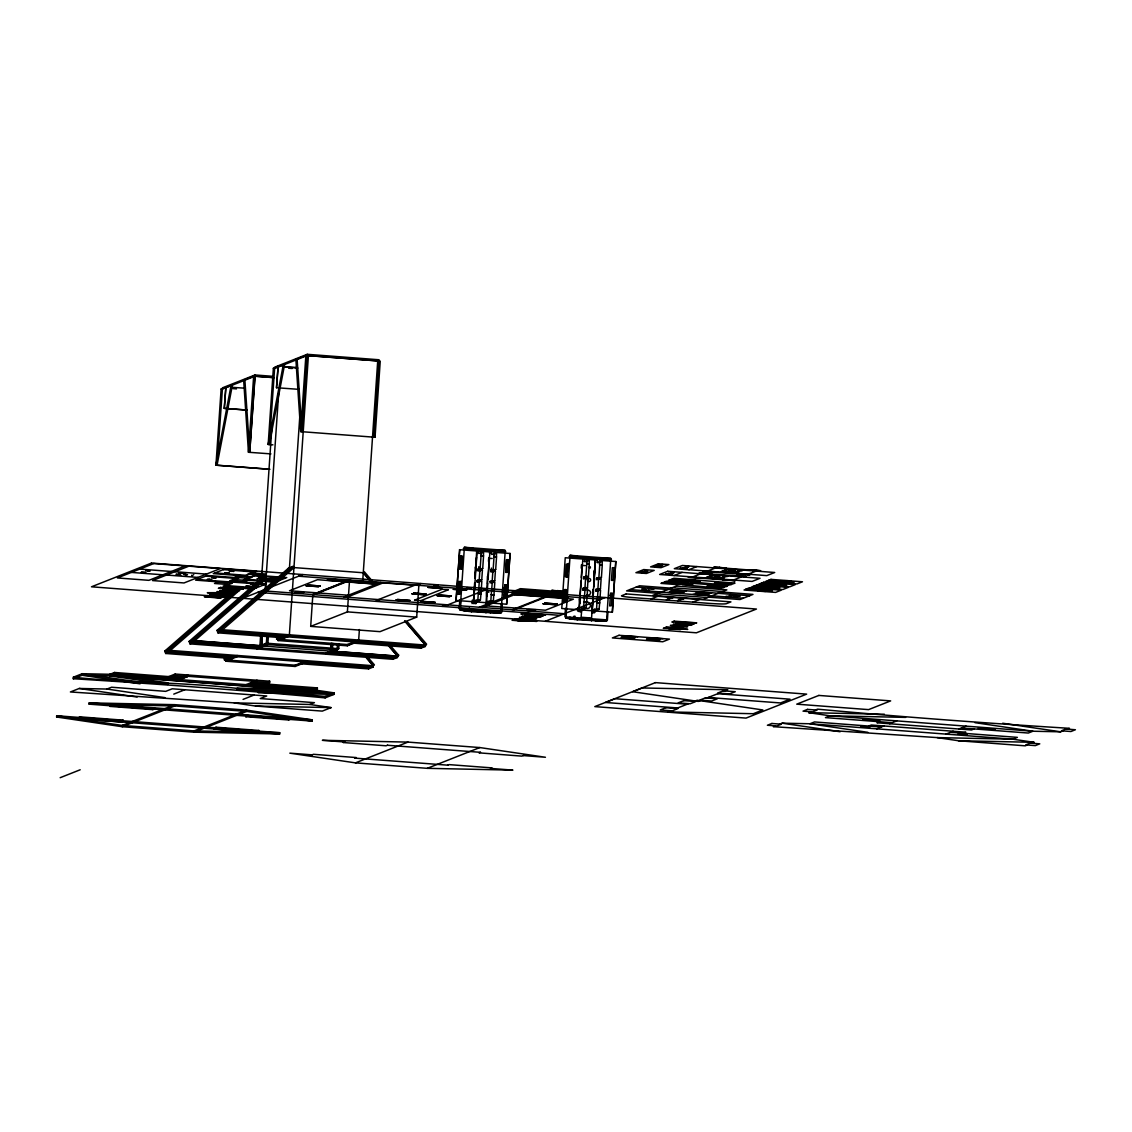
<?xml version="1.0" encoding="UTF-8"?>
<svg xmlns="http://www.w3.org/2000/svg" width="1132" height="1132" viewBox="0 0 1132 1132"><rect width="100%" height="100%" fill="white"/><g stroke="black" fill="none" stroke-linecap="round" stroke-linejoin="round"><path stroke-width="1.5" d="M56.6 717.009L56.685 715.735L279.745 732.701L279.661 733.975L194.039 732.178L122.214 726.716L56.6 717.009L279.661 733.975M73.269 678.733L73.368 677.205L82.212 673.71L109.96 674.29L312.814 689.713L334.082 692.869L333.968 694.383L325.139 697.878C241.257 690.124 157.362 683.912 73.269 678.733L82.098 675.238L109.846 675.818L312.715 691.242L333.968 694.383L258.365 692.798L258.464 691.284C197.209 681.719 134.934 683.756 73.368 677.205M78.632 718.778L78.731 717.504L80.301 716.881L123.133 720.15L123.048 721.409L121.478 722.032L78.632 718.778L80.216 718.155L123.048 721.409M80.216 718.155L80.301 716.881M89.117 704.146L89.202 702.873L174.823 704.67L246.663 710.132L312.276 719.839L312.191 721.112L89.117 704.146L174.738 705.943L246.578 711.405L312.191 721.112M109.96 674.29L109.846 675.818L167.791 684.393L167.89 682.865L109.96 674.29L114.544 672.479L181.318 677.559L181.205 679.073L168.611 678.125L168.71 676.596L175.177 674.035L269.699 681.223L269.6 682.752L263.133 685.313L250.526 684.351L250.625 682.822L317.399 687.902L317.314 689.176L312.729 690.987L109.875 675.563L114.459 673.752L181.233 678.832M109.988 706.382L110.073 705.109L111.644 704.486L111.559 705.76L109.988 706.382L152.82 709.637L154.391 709.014L154.476 707.741L152.905 708.363L110.073 705.109M114.459 673.752L114.544 672.479M121.478 722.032L121.563 720.773L123.133 720.15M132.218 722.754L132.303 721.494M152.82 709.637L152.905 708.363M165.781 652.216L232.555 657.296L232.47 658.555L165.696 653.475L164.791 651.056L236.135 588.909L240.734 587.083L241.724 588.244L250.582 588.824M164.734 709.891L164.819 708.632M165.696 653.475L170.281 651.664L170.366 650.405L169.376 649.244L164.791 651.056M168.611 678.125L175.078 675.563L175.177 674.035M181.205 679.073L187.686 676.526L187.785 674.997L176.734 679.37L176.634 680.643L187.7 676.271L257.006 681.535L245.955 685.907L246.04 684.648L257.106 680.261L256.992 681.789L250.526 684.351M387.158 644.165L397.516 656.22L397.431 657.48L392.846 659.291L189.992 643.867L189.086 641.448L260.431 579.301L265.015 577.476L266.02 578.636M189.992 643.867L194.577 642.056L194.662 640.797L193.671 639.637L189.086 641.448M269.756 469.228L215.943 465.125L221.136 388.998L232.4 385.135L217.033 465.294L222.48 387.823L254.997 374.961L272.515 376.291M224.278 408.383L225.905 386.762L224.278 408.383L246.748 410.095M204.043 728.216L204.142 726.956M284.783 636.637L284.698 637.896L217.924 632.83L217.019 630.397L288.377 568.25L292.962 566.439L293.952 567.585L363.471 572.778L371.522 582.159M214.387 729.107L214.472 727.834L216.056 727.211L258.888 730.465L258.804 731.739L257.219 732.362L214.387 729.107L215.971 728.484L258.804 731.739M215.971 728.484L216.056 727.211M217.924 632.83L222.509 631.005L222.594 629.746L221.603 628.585L217.019 630.397M303.178 662.758L296.711 665.319L224.377 659.815L224.589 656.645M306.461 660.748L306.362 662.008L295.112 666.465L225.792 661.201L226.103 656.758M270.916 453.89L248.46 452.262L253.653 376.135L274.185 377.692M272.6 377.494L255.082 376.164L249.719 452.361L254.997 374.961M237.14 655.47L237.055 656.744L225.792 661.201M236.574 715.353L236.659 714.094M245.743 716.697L245.828 715.438L247.399 714.816L247.314 716.075L245.743 716.697L288.575 719.966L290.146 719.329L290.231 718.07L288.66 718.693L245.828 715.438M272.925 444.834L268.171 444.48L273.364 368.339L284.627 364.476L269.26 444.635L274.708 367.164L307.225 354.302L379.064 359.764L373.786 437.164L379.135 360.966L307.31 355.505L274.453 368.508M261.393 580.971L271.694 429.976M276.505 387.724L278.132 366.103L276.505 387.724L299.145 389.366M260.572 636.241L259.921 645.749L266.388 643.188L338.737 648.693L339.062 643.938M262.157 635.335L261.351 647.136L194.577 642.056M265.27 589.687L278.67 393.059M262.341 635.448L261.634 645.792L194.86 640.712L189.879 642.679L392.931 658.032L392.846 659.291M265.511 588.909L266.218 578.565L262.964 579.853M257.219 732.362L257.318 731.088L258.888 730.465M263.133 685.313L263.232 683.785L269.699 681.223M266.388 643.188L266.94 635.264M267.902 643.301L256.851 647.674L256.766 648.947L267.817 644.575L268.44 635.377M355.406 642.099L348.939 644.66L276.604 639.155L276.816 635.986M359.396 629.548L358.589 641.363L347.34 645.806L278.019 640.542L278.33 636.099M289.325 569.92L300.107 411.907M300.688 431.603L305.881 355.476L380.239 361.136L375.046 437.263L300.688 431.603L295.877 359.438L305.881 355.476M307.31 355.505L301.947 431.702L307.225 354.302M308.399 355.674L289.283 636.085L278.019 640.542M288.575 719.966L288.66 718.693M295.112 666.465L295.197 665.192L304.933 661.357M310.692 626.378L312.856 594.668L349.547 580.15L347.382 611.874L310.692 626.378L379.998 631.656L416.689 617.138L418.854 585.428L329.808 579.117M312.814 689.713L312.715 691.242L237.097 689.657L237.211 688.143L312.814 689.713L317.399 687.902M325.139 697.878L325.238 696.364L334.082 692.869L258.464 691.284L325.238 696.364M331.294 643.202L330.657 652.4L397.431 657.48M331.421 644.165L330.954 651.056L397.714 656.135L387.356 644.08M332.794 643.316L332.256 651.254L338.737 648.693M337.223 648.579L326.158 652.952L326.073 654.225L337.138 649.853L337.435 645.41M347.34 645.806L347.425 644.547L358.688 640.089M354.09 641.901L354.005 643.174L420.779 648.254L425.363 646.429L425.448 645.169L404.718 621.058M362.636 582.145L377.72 360.938M368.551 668.899L368.636 667.639L301.862 662.56L301.777 663.833L368.551 668.899L373.135 667.088L373.22 665.828L366.315 657.791M420.779 648.254L420.863 646.98L218.009 631.557L292.962 566.439M456.055 600.455L459.677 549.643L456.055 600.455L506.627 604.219L510.079 553.463L494.274 552.345M457.936 594.229L458.8 581.537L457.936 594.229L459.55 594.272L460.413 581.579L458.8 581.537M459.663 568.844L460.696 556.095L459.663 568.844L461.276 568.887L462.139 556.208L460.526 556.152M459.776 600.186L459.182 608.804L501.066 611.846L505.169 551.581L463.299 548.525M460.71 586.418L461.064 581.254M461.884 569.198L462.464 560.581M501.49 603.314L500.811 613.19L471.506 611.775L460.101 610.091L460.781 600.215M505.778 551.765L505.098 550.378L464.389 547.28L460.2 608.818M463.653 609.327L463.554 610.601L469.058 611.294L469.285 608.11M467.757 549.062L467.841 547.789L473.346 548.482M464.573 610.629L464.658 609.356M468.761 549.091L468.846 547.817M471.506 611.775L471.591 610.516L465.082 609.54M472.058 603.625L472.299 600.172M476.148 600.13L475.921 603.568L473.233 603.441L473.459 600.002M473.7 596.564L474.633 582.81M475.78 566.028L474.846 578.112L476.53 557.368M476.006 562.59L476.671 551.143M481.185 553.633L481.397 550.463L478.878 550.265L478.666 553.449L483.605 552.685L483.392 555.854L480.874 555.656L481.086 552.487M479.572 582.046L477.053 581.862L477.152 580.405L481.751 579.768L482.43 570.004L477.817 570.627L477.916 569.17L482.713 568.462L483.576 555.77L480.874 555.656M475.978 600.186L475.921 603.568M478.567 570.287L478.779 567.118M478.737 570.217L478.949 567.047M478.878 550.265L477.124 550.959L473.671 601.715L477.846 600.073L478.27 593.72L480.987 593.847L481.85 581.155L477.053 581.862M479.232 579.584L479.897 569.806M478.468 593.649L479.331 580.957M480.194 568.278L481.058 555.586M482.713 568.462L480.435 569.368L480.336 570.825L477.817 570.627M476.19 601.913L480.364 600.257L480.987 593.847M488.472 561.345L488.713 557.821M492.194 558.486L489.307 558.26L487.496 583.857M489.548 553.718L489.76 550.548M489.137 601.106L488.897 604.545L486.208 604.417L487.779 583.744M489.505 558.359L488.104 578.976M485.939 612.879L486.024 611.605M486.491 604.714L486.378 592.008L488.897 592.206M487.269 604.828L487.496 601.389M494.175 554.623L494.387 551.454L491.868 551.256L491.642 554.425L496.58 553.661L496.368 556.831L493.849 556.647L494.061 553.477M488.967 601.177L488.897 604.545M493.849 556.647L496.566 556.76L495.689 569.453L490.892 570.16L490.793 571.618L495.406 570.981L494.741 580.758L490.128 581.395L490.029 582.853L494.825 582.145L493.962 594.824L491.246 594.71L490.821 601.05L486.647 602.705M491.161 571.236L491.387 568.066M489.76 611.591L490.439 612.964L490.524 611.705M492.222 580.56L492.887 570.797M491.246 594.71L492.307 581.947M493.17 569.255L494.033 556.576M492.547 583.037L492.646 581.579L494.741 580.758M495.689 569.453L493.425 570.344L493.326 571.816L490.793 571.618M489.166 602.903L493.34 601.248L493.778 594.908M495.618 611.705L496.311 613.091L496.396 611.818M493.411 611.86L501.674 612.03L502.254 603.427M503.995 597.724L505.028 584.975L503.995 597.724L505.608 597.767L506.471 585.074L505.608 597.767M505.721 572.353L506.584 559.661L505.721 572.353L507.334 572.396L508.197 559.703L506.584 559.661M503.811 590.536L506.938 589.305L507.051 587.777L503.556 587.508M518.668 593.027L568.448 596.819L512.4 593.14L512.485 591.866L520.578 588.668L563.764 591.951M512.4 593.14L520.479 589.942L520.578 588.668M540.955 595.927L541.039 594.654L550.124 594.852L554.609 595.517L554.524 596.776L540.955 595.927L554.524 596.776M545.454 596.592L545.666 594.314L553.576 591.187L558.09 591.272L558.005 592.545L553.491 592.446L545.567 595.588L549.02 596.097L549.119 594.824L545.666 594.314M550.039 596.111L550.124 594.852M563.17 592.758L551.822 591.626L551.907 590.366L562.986 591.258M553.491 592.446L553.576 591.187M556.972 597.272L557.057 595.998L553.605 595.489L553.52 596.762L566.594 598.007M562.901 592.531L557.68 591.753L557.765 590.48M558.769 592.659L558.854 591.385L551.907 590.366M559.095 594.937L564.245 595.333L561.529 596.408L561.812 593.875L559.095 594.937L559.01 596.21L561.713 595.135M562.349 594.894L562.434 593.621L565.137 592.545L564.868 595.078L562.349 594.894L565.052 593.819M600.002 560.382L615.808 561.514L612.341 612.256L561.769 608.492L565.236 557.736L596.691 560.057M563.651 602.266L564.514 589.574L566.127 589.616L565.264 602.309L563.821 602.196M567.005 576.924L565.377 576.881L566.41 564.132L567.868 564.245L567.005 576.924L567.868 564.245M564.642 592.786L563.948 591.399L566.962 591.456M565.109 602.365L566.127 589.616M565.491 608.224L564.91 616.841L606.794 619.883L598.361 619.784M565.958 601.347L566.552 592.729M568.306 566.906L568.547 563.453M577.32 618.553L577.235 619.812L565.83 618.129L566.509 608.252M577.235 619.812L606.54 621.227L610.813 558.416L570.118 555.317L570.019 556.59L569.014 556.576M569.368 617.365L569.283 618.638L574.787 619.331L574.999 616.148M570.287 618.666L570.372 617.393M573.995 616.133L573.783 619.303L574.787 619.331M577.66 611.096L577.9 607.573M581.225 568.137L581.466 564.698M581.466 611.662L578.947 611.478L579.881 597.724M580.122 594.286L581.027 580.942M581.268 577.504L582.089 565.476M586.914 561.67L584.395 561.486L584.607 558.302L587.126 558.5L585.909 576.315L583.645 577.207L583.546 578.664L588.145 578.042L587.48 587.805L582.867 588.442L582.768 589.899L585.301 590.097M581.254 612.058L581.494 608.563M581.876 608.167L581.098 617.237L591.555 618.03L593.465 590.027M579.386 609.752L583.56 608.11L585.046 588.994L587.565 589.192L586.701 601.884L583.999 601.757L586.701 601.884M582.867 588.442L584.961 587.621L585.626 577.844L588.145 578.042M586.065 578.862L586.164 577.405L588.442 576.499L589.305 563.807L586.588 563.694L589.305 563.807M581.919 609.95L586.079 608.294L586.518 601.955M589.107 563.892L589.319 560.722L584.395 561.486M592.588 592.998L592.828 589.475M593.748 575.99L594.102 570.839M591.711 612.851L592.064 607.601M593.253 590.112L592.22 612.752M593.734 583.107L595.29 560.368M593.706 586.532L595.404 558.614M593.508 591.781L591.937 612.469L594.611 612.582L594.852 609.158M595.234 566.396L593.663 587.083M591.739 619.643L591.484 620.973M592.984 612.865L593.225 609.426M597.371 562.462L597.583 559.293L600.102 559.491L599.889 562.661L597.371 562.462L602.309 561.698L602.097 564.882L599.564 564.684L599.79 561.514M598.276 591.074L595.757 590.89L595.857 589.432L600.455 588.796L601.12 579.018L596.522 579.655L596.621 578.197L601.417 577.49L602.281 564.797L599.564 564.684M594.682 609.214L594.611 612.582M596.253 619.742L596.168 621.001L595.474 619.629M592.376 610.742L596.536 609.101L596.974 602.748L599.691 602.861L600.554 590.182L595.757 590.89M597.937 588.598L598.602 578.834M597.172 602.677L598.036 589.984M598.899 577.292L599.762 564.613M594.894 610.94L599.069 609.285L599.691 602.861M601.262 621.015L602.111 619.855L602.026 621.128L595.39 620.888M592.517 619.756L607.389 620.067L607.983 611.464M609.709 605.762L610.587 593.069L612.2 593.126L611.337 605.804L609.879 605.691M611.45 580.391L612.313 567.698L613.926 567.74L613.063 580.433L611.605 580.32M215.943 465.125L231.14 385.036M268.171 444.48L283.368 364.391M232.357 657.367L165.583 652.287L237.14 590.055L236.135 588.909M169.376 649.244L240.734 587.083M189.879 642.679L261.435 580.447L260.431 579.301M193.671 639.637L265.015 577.476M266.218 578.565L194.662 640.797L397.516 656.22L398.662 655.216L390.597 645.848M284.585 636.708L217.811 631.628L289.169 569.481L294.15 567.514L222.594 629.746L425.66 645.084L404.931 620.987M371.324 582.23L363.273 572.863L364.405 571.858L373.617 582.57M522.22 616.289L539.469 617.28L526.705 616.515M966.841 734.498L958.125 733.904L966.87 734.442M542.794 616.19L539.525 616.36L541.45 616.558L540.657 616.869L524.993 615.341L542.822 616.091M693.789 624.199L690.534 624.369L692.444 624.553L691.652 624.878L675.988 623.35L693.817 624.1M248.46 452.262L243.649 380.097L253.653 376.135M222.226 389.167L255.082 376.164M231.352 580.857L227.108 582.541L195.61 580.136L207.411 575.466L238.923 577.872L234.678 579.542M248.998 574.334L244.767 576.004L213.269 573.613L225.07 568.943L256.582 571.335L252.337 573.018M227.362 584.452L223.131 586.121L254.629 588.527L266.445 583.857L234.932 581.452L230.702 583.136M247.682 578.183L243.451 579.853L274.949 582.244L286.764 577.575L255.252 575.183L251.021 576.867M236.942 590.14L241.923 588.173L170.366 650.405L373.433 665.743L366.513 657.706M242.701 598.304L302.739 574.561M294.462 593.097L302.117 593.055L295.806 592.574L297.093 592.064L303.786 592.39L297.475 591.909L298.254 591.612M335.723 579.754L329.426 579.273L328.139 579.782L334.435 580.263L326.992 580.235L376.772 584.027M165.583 652.287L170.564 650.32M217.811 631.628L222.792 629.661M312.743 594.498L349.236 580.051M313.988 594.682L350.679 580.164M164.918 697.623L106.988 689.048L79.24 688.468L70.396 691.963L234.239 702.887L309.843 704.472L331.11 707.613L322.266 711.108L255.492 706.043L234.239 702.887M106.988 689.048L111.573 687.237L165.739 691.355L172.22 688.794L266.728 695.982L260.261 698.543L314.427 702.661L309.843 704.472M344.057 596.96L380.748 582.456M346.944 597.187L383.635 582.669M462.139 556.208L461.276 568.887M491.868 551.256L490.114 551.949L489.222 558.472M224.377 659.815L230.843 657.253M276.604 639.155L283.071 636.594M225.891 659.928L235.612 656.079M278.118 639.269L287.839 635.42M378.456 599.578L415.147 585.074M375.739 601.333L379.913 599.691M416.59 585.173L420.764 583.532M510.079 553.463L506.627 604.219M429.75 586.716L441.961 587.833M475.836 569.99L475.228 567.146M508.197 559.703L507.334 572.396M173.762 694.128L184.813 689.756M460.413 581.579L459.55 594.272M414.538 600.158L442.074 589.277M420.849 600.639L448.371 589.758M454.951 588.64L467.176 589.744M487.468 576.146L486.703 596.338M481.751 579.768L477.152 580.405M474.973 582.683L473.233 603.441M442.145 606.384L446.319 604.743M483.01 590.225L487.185 588.583M447.777 604.856L484.468 590.338M503.924 589.022L507.051 587.777M584.607 558.302L582.853 558.996L578.947 611.478M243.069 699.392L254.134 695.02M581.961 565.533L585.315 565.561M597.583 559.293L595.828 559.986L594.852 566.368M479.275 607.247L515.966 592.729M482.175 607.46L518.866 592.956L524.654 593.168L518.965 592.899M60.166 777.698L80.188 769.774M615.808 561.514L612.341 612.256M583.546 578.664L585.626 577.844M501.066 611.846L501.674 612.03M512.23 609.752L548.921 595.234M395.606 656.433L398.662 655.216M513.687 609.865L550.378 595.347M371.692 666.423L368.438 667.71L301.664 662.644M373.433 665.743L374.367 664.824L367.461 656.801M392.733 658.102L397.714 656.135M423.92 645.764L420.665 647.051L353.892 641.986M425.66 645.084L426.594 644.165L407.025 621.411M601.417 577.49L596.621 578.197M559.519 597.371L565.434 598.007L514.89 594.526M582.768 589.899L585.046 588.994M532.153 611.181L533.115 610.799L526.805 610.318L533.497 610.643L534.771 610.134L528.474 609.653L535.931 609.681M565.816 597.852L567.104 597.342M515.485 619.119L514.65 619.445L532.931 620.095M600.455 588.796L595.857 589.432M593.21 591.894L594.541 579.018L593.833 574.674M579.825 603.413L579.117 599.054M545.171 621.298L605.21 597.555M565.915 616.855L570.019 556.59L611.506 559.802M674.064 575.565L682.157 572.368M696.831 566.566L688.737 569.764L674.304 568.674L682.398 565.476L774.698 572.495L766.774 575.622L688.907 569.707M682.412 584.72L720.207 588.272L724.169 587.395L706.962 586.093L722.909 587.211L724.197 586.701L708.434 585.499L725.838 586.744L727.494 586.079L666.366 581.24L664.286 582.06L692.883 584.225L691.213 584.89L663.041 582.556L660.947 583.376L677.063 584.607L684.506 583.886M685.751 583.39L687.832 582.57M689.926 581.749L727.72 585.315L731.668 584.423L714.462 583.122L730.409 584.239L731.697 583.73L715.948 582.541L733.338 583.772L735.008 583.107L673.88 578.268L671.785 579.089L700.383 581.268L698.713 581.919L670.54 579.584L668.46 580.405L684.563 581.636L692.006 580.928M693.251 580.433L695.345 579.598M651.042 598.955L657.72 596.323M667.922 592.39L680.332 593.423M674.021 589.97L686.431 591.003M693.124 594.3L705.533 595.333M699.222 591.894L711.632 592.927M692.756 602.125L699.435 599.493M311.88 754.931L313.451 754.308L356.283 757.563L354.712 758.185M344.793 741.913L343.222 742.535L386.054 745.79L387.639 745.167M623.024 636.679L635.25 637.783M625.147 635.844L637.755 636.792M768.968 587.593L753.219 586.39M770.453 587.013L754.69 585.81M775.901 584.848L760.138 583.659M777.373 584.268L761.624 583.065M783.118 581.99L767.369 580.801M784.589 581.409L768.84 580.221M648.24 638.59L660.451 639.707M650.348 637.755L662.956 638.717M312.078 754.846L289.834 753.162L355.448 762.869L407.987 742.097L479.812 747.559L545.426 757.266L523.182 755.568M355.448 762.869L427.288 768.331L479.812 747.559M447.635 765.26L449.206 764.624L492.038 767.892L490.467 768.515M480.548 752.228L478.978 752.851L521.81 756.119L523.38 755.483M670.639 710.755L667.696 711.915L753.318 713.712L762.827 709.948L697.213 700.241L694.27 701.415M676.313 708.519L688.61 703.651M701.203 700.255L698.26 701.43L632.661 691.723L642.155 687.959L727.777 689.742L724.848 690.916M706.877 698.019L719.174 693.152M775.42 725.853L773.34 726.673L937.169 737.597L1012.786 739.182L1034.04 742.323L1031.747 743.229M779.891 724.084L782.17 723.178L809.932 723.758L1012.786 739.182L1017.371 737.371L950.597 732.291M1062.92 730.904L1060.627 731.81L1032.879 731.23L830.025 715.806L808.757 712.665L811.05 711.759M815.521 709.99L817.601 709.17C901.482 716.924 985.364 723.136 1069.457 728.315L1067.391 729.135M868.683 726.065L871.315 725.018L965.822 732.206L963.205 733.239M879.606 721.735L876.975 722.782L971.497 729.97L974.128 728.923M876.692 728.838L883.908 725.98M889.582 723.73L896.799 720.886M946.012 734.102L953.229 731.244M958.889 729.008L966.105 726.15M1027.29 744.998L1025.21 745.818L958.436 740.738L937.169 737.597M271.652 579.23L260.374 578.353L271.694 579.131M512.301 620.209L536.766 621.369L512.315 620.322M204.411 596.635L222.679 597.286L209.689 596.847L221.235 597.852L220.4 598.191L204.439 596.748M520.876 590.833L525.602 591.159L520.932 590.904M525.474 592.475L520.791 592.149L525.517 592.432M646.754 571.971L642.099 571.589L646.782 571.915M682.695 567.641L687.421 567.995M718.862 577.249L714.193 576.995L718.905 577.306M779.424 582.343L786.924 582.853M786.117 581.82L793.801 582.329M765.274 587.933L772.774 588.541L765.331 588.046M771.967 587.409L779.651 587.933M758.058 590.791L765.557 591.3M764.751 590.267L772.42 590.791M791.268 581.211L783.952 580.73L787.999 580.702M786.896 582.952L779.481 582.456M793.758 582.442L786.117 581.905M779.679 585.81L772.265 585.187L779.707 585.711M777.132 586.8L769.76 586.319M786.542 585.301L779 584.65L786.57 585.187M769.873 589.659L762.515 589.164M779.608 588.032L772.038 587.522M765.529 591.399L758.072 590.89M772.392 590.89L764.808 590.38M769.732 586.206L773.849 586.305M762.515 589.05L769.902 589.56M653.843 588.923L647.943 588.527L653.872 588.824M736.083 595.163L730.154 594.781M731.697 596.904L728.4 596.819M659.206 565.193L662.333 565.42L659.263 565.25M647.645 571.25L644.561 571.037L646.16 571.023M524.838 590.451L523.352 590.239L526.479 590.451M526.338 591.767L518.428 591.442L526.394 591.725M687.336 568.023L682.822 567.712M673.554 573.033L670.498 572.863L673.639 573.047M716.669 576.344L719.782 576.556L716.669 576.386M643.457 590.14L649.485 590.649L643.485 590.253M730.083 594.654L736.125 595.078M220.881 591.852L224.518 591.965L220.782 591.88M523.38 617.563L527.017 617.676L523.281 617.591M674.375 625.572L678.011 625.671L674.276 625.6M145.759 570.457L150.245 570.853L145.816 570.57M141.359 572.198L145.858 572.495L141.387 572.297M180.894 573.075L185.379 573.485L180.95 573.188M229.357 570.995L233.843 571.391L231.381 571.023M224.957 572.721L229.456 573.132L226.994 572.764M211.698 577.518L216.184 577.914L213.722 577.561M270.548 578.07L275.048 578.367M266.161 579.81L270.661 580.207L268.199 579.839M433.782 585.131L438.268 585.527L435.65 585.159M466.95 587.649L471.45 587.961M526.408 590.423L524.979 590.267M275.019 578.466L273.859 578.466L275.331 579.06M254.7 584.749L250.483 584.324L252.832 584.706M250.243 586.489L245.87 586.079L250.342 586.376M471.351 588.06L467.007 587.763M183.582 574.306L187.516 574.674L183.61 574.419M642.113 588.994L646.047 589.263L642.141 589.107M733.522 595.941L737.47 596.309L733.593 596.055M687.648 566.439L689.119 566.538L687.662 566.481M733.791 569.948L735.276 570.047L733.805 569.99M527.201 591.045L526.507 591.031M442.287 589.248L448.187 589.673M420.609 600.668L414.793 600.257M529.139 620.18L531.785 620.223M729.22 595.616L730.282 595.673M505.098 550.378L493.948 550.053L494.726 550.166M573.57 555.826L577.575 556.293M610.813 558.416L599.677 558.09L600.441 558.203M719.91 568.08L715.41 567.981L707.486 571.122L710.938 571.632M725.782 568.193L748.167 569.905M737.823 573.995L715.424 572.297M743.682 574.122L748.195 574.207L756.105 571.08L752.653 570.57M705.25 573.882L700.736 573.783L692.812 576.924L696.265 577.433M711.108 573.995L746.059 576.542L732.489 575.679M701.769 578.112L688.199 577.263L723.15 579.796M729.022 579.924L733.522 580.009L741.446 576.881L737.993 576.372M558.854 591.385L563.255 591.484M551.822 591.626L557.68 591.753M739.79 596.196L738.856 596.139L739.847 596.097M563.863 592.673L566.877 592.729M554.609 595.517L541.039 594.654M469.143 610.021L468.139 609.992L468.054 611.266L469.058 611.294M471.591 610.516L464.063 609.525M573.867 618.03L574.872 618.058L571.872 617.619M808.757 712.665L884.361 714.235M905.628 717.391L830.025 715.806L825.44 717.617L892.2 722.697M255.492 706.043L331.11 707.613M958.436 740.738L1034.04 742.323M279.745 732.701L194.124 730.904L122.298 725.442L56.685 715.735M407.987 742.097L322.365 740.3L344.595 741.984M427.288 768.331L512.909 770.128L490.665 768.43M179.45 573.599L178.29 573.514L179.464 573.5M257.884 578.693L257.021 578.65L257.912 578.593M176.252 574.221L177.243 574.391M191.633 575.396L192.808 575.565L191.633 575.495M258.775 577.716L259.95 577.787L258.832 577.815M272.119 579.683L273.293 579.867L272.119 579.782M274.397 578.891L275.331 578.961M738.885 596.026L739.507 596.069M273.788 578.466L270.605 578.169M566.637 594.937L564.571 594.951L566.453 595.276M566.552 596.196L564.486 596.21L566.651 596.578M177.965 574.815C173.578 575.014 185.648 575.466 178.531 574.858M209.986 579.626L211.797 579.556L207.326 579.358L209.901 579.626L209.165 579.287M147.627 570.486L148.434 570.825M185.195 574.334L185.917 574.646M179.181 575.183L176.252 574.32M231.876 571.349L229.414 571.094M227.56 573.089L224.985 572.82M436.301 585.499L433.782 585.23M268.765 580.178L266.19 579.909M214.302 577.886L211.726 577.617M221.221 592.644L207.298 592.701L231.791 593.847L221.532 592.673M673.667 572.254L673.752 572.368M719.895 575.778L719.895 575.877M252.181 584.381L254.728 584.65M523.352 619.713L527.654 619.883L516.107 618.864L532.931 619.996M780.783 583.56C769.208 583.221 790.773 584.848 780.91 583.574M645.891 571.207L647.674 571.207M729.065 596.479L725.754 596.507L731.725 596.805M526.564 590.932L527.215 591.017M295.877 359.438L297.136 359.537L301.947 431.702M283.156 366.57L297.15 367.546M283.934 366.98L297.787 368.042M288.717 368.24L292.226 368.494M273.364 368.339L274.623 368.438M243.649 380.097L244.908 380.196L249.719 452.361M230.928 387.229L244.922 388.205M232.994 388.63L236.489 388.899M221.136 388.998L222.396 389.097M224.433 408.327L246.918 410.025M217.033 465.294L269.6 469.285M478.992 549.218L483.803 549.586M583.107 557.128L587.918 557.496M459.507 549.699L490.963 552.02M585.909 576.315L588.442 576.499M747.658 588.598L763.421 589.786L747.474 588.668M746.186 589.178L761.935 590.366L745.988 589.248M477.916 569.17L480.435 569.368M490.892 570.16L493.425 570.344M583.645 577.207L586.164 577.405M672.083 587.777L722.683 591.527M671.05 588.173L639.552 585.782L626.59 590.904L658.088 593.295M721.466 592.008L752.964 594.399L740.017 599.535L708.505 597.13M667.908 589.418L718.325 593.253M636.212 587.098L667.724 589.489M718.127 593.324L749.639 595.729M629.93 589.588L661.428 591.979M711.844 595.814L743.342 598.205M661.244 592.064L711.646 595.885M584.961 587.621L587.48 587.805M656.871 593.776L707.486 597.54M490.128 581.395L492.646 581.579M504.858 585.032L506.471 585.074M609.483 595.432L612.865 595.687M520.479 589.942L567.061 593.479M503.457 589.036L506.938 589.305M562.434 593.621L564.953 593.819M223.372 569.622L254.87 572.014M566.014 595.857L527.073 592.899L526.819 594.243L534.912 591.031L534.997 589.772L526.918 592.97L512.485 591.866M298.579 576.202L601.035 599.196M376.376 584.183L317.469 579.697L289.495 590.763L348.415 595.234M514.508 594.682L573.415 599.153L545.454 610.219L486.152 605.889M214.967 572.933L246.465 575.339M253.554 575.863L285.066 578.254M491.444 594.64L493.962 594.824M478.27 593.72L480.789 593.918M596.974 602.748L599.493 602.946M139.774 569.085L171.272 571.476M174.908 571.702L206.42 574.094M205.713 576.146L237.211 578.537M245.149 579.188L276.661 581.579M131.369 572.41L162.867 574.801M166.503 575.028L198.015 577.419M477.846 600.073L480.364 600.257M490.821 601.05L493.34 601.248M583.56 608.11L586.079 608.294M596.536 609.101L599.069 609.285M233.234 582.131L264.732 584.522M197.308 579.471L228.805 581.862M224.829 585.456L256.327 587.848M261.888 590.72L564.344 613.714M257.714 592.361L560.17 615.369M474.803 610.756L484.425 611.478M578.919 618.666L588.541 619.402M460.101 610.091L500.811 613.19M565.83 618.129L606.54 621.227M347.382 611.874L416.689 617.138M222.509 631.005L425.363 646.429M267.817 644.575L337.138 649.853M170.281 651.664L373.135 667.088M717.773 693.704L790.023 699.194L780.514 702.958L708.264 697.468M687.209 704.203L614.973 698.713L605.464 702.477L677.7 707.967M961.521 727.961L1028.295 733.041L1032.879 731.23L974.949 722.655M881.29 727.013L814.516 721.947L809.932 723.758L867.862 732.333M175.078 675.563L187.686 676.526M256.992 681.789L269.6 682.752M250.54 684.096L317.314 689.176M89.202 702.873L312.276 719.839M111.559 705.76L154.391 709.014M247.314 716.075L290.146 719.329M387.427 745.252L480.35 752.313M354.91 758.115L447.833 765.175M788.127 580.716L791.282 581.112M773.991 586.305L777.132 586.701M605.535 558.203L606.313 558.317M570.118 555.317L576.556 556.279M499.82 550.166L500.585 550.279M464.389 547.28L472.341 548.454M606.625 619.954L607.389 620.067M569.792 617.563L576.301 618.525M1002.697 723.235L1060.627 731.81M782.17 723.178L840.114 731.739M85.622 674.219L82.212 673.71L82.098 675.238L140.043 683.813L140.142 682.285L92.428 675.224M79.24 688.468L137.17 697.043M526.55 616.544L528.432 616.869L522.206 616.36M288.377 568.25L289.368 569.41M374.805 433.74L375.046 437.263M587.027 590.579A2.391 2.363 68.4 0 1 590.027 591.173A2.391 2.363 68.4 0 1 589.97 594.243A2.391 2.363 68.4 0 1 586.956 594.696M585.782 602.564A3.184 3.155 68.4 0 1 589.97 603.625A3.184 3.155 68.4 0 1 589.22 607.898A3.184 3.155 68.4 0 1 584.947 607.431M589.121 567.401C591.074 570.019 590.579 564.642 589.121 567.401M122.298 725.442L122.214 726.716L174.738 705.943L174.823 704.67L122.298 725.442M194.124 730.904L194.039 732.178L246.578 711.405L246.663 710.132L194.124 730.904M229.711 591.47L236.97 591.569L219.75 590.564L232.753 591.498L229.711 591.47M683.204 625.175L690.463 625.274L673.215 624.298L686.247 625.204L683.204 625.175M228.933 589.319C221.419 589.885 247.116 589.616 237.041 590.663L238.951 590.847L222.495 589.63L228.933 589.319M863.235 719.471L879.833 720.631L863.292 719.443M978.388 728.23L994.971 729.376L978.388 728.23M228.593 592.659L232.343 593.111A12.381 0.75 3.9 0 0 234.197 592.899L217.203 591.569A12.24 0.75 3.9 0 0 217.5 591.965L230.532 592.616L228.593 592.659M531.078 618.355L534.842 618.822A12.381 0.75 3.9 0 0 536.681 618.596L519.73 617.265A12.24 0.75 3.9 0 0 519.998 617.662L533.03 618.327L531.078 618.355M682.087 626.364L685.836 626.831A12.381 0.75 3.9 0 0 687.69 626.604L670.781 625.246A12.24 0.75 3.9 0 0 670.993 625.671L684.025 626.336L682.087 626.364M211.429 593.847L228.763 594.965L211.429 593.847M639.608 572.198L645.933 572.665L639.665 572.184M654.282 566.396L660.607 566.863L654.324 566.382M665.574 574.037L671.899 574.504L665.63 574.023M680.247 568.236L686.572 568.703L680.29 568.222M711.731 577.546L718.056 578.013L711.773 577.532M726.39 571.745L732.715 572.212L726.39 571.745M860.914 726.433L869.687 727.084L860.914 726.433M680.374 629.505L663.31 628.331L666.861 628.147L664.371 627.949L665.149 627.652L687.761 629.364L679.058 629.095L680.374 629.505M151.518 563.057L91.48 586.8L696.406 632.802L756.445 609.044L151.518 563.057M153.754 563.552L117.388 577.943L148.886 580.334L185.266 565.943L153.754 563.552M188.888 566.17L152.523 580.56L184.021 582.952L220.4 568.561L188.888 566.17M217.839 582.159L214.514 583.475L228.805 584.565L232.145 583.249L217.839 582.159M238.159 575.877L234.833 577.207L249.139 578.296L252.464 576.966L238.159 575.877M233.234 579.428L229.895 580.758L244.201 581.834L247.54 580.518L233.234 579.428M250.894 572.905L247.554 574.221L261.86 575.311L265.199 573.995L250.894 572.905M220.655 587.423L218.377 588.329L243.267 589.149L220.655 587.423M207.34 595.644L206.548 595.956L223.697 596.889L224.447 596.592L215.052 595.673L226.046 595.956L210.495 594.385L209.703 594.71L219.466 595.616L207.34 595.644M305.994 585.725L318.587 586.673L305.994 585.725M307.663 585.06L320.257 586.022L307.663 585.06M395.747 600.172L408.355 601.134L395.747 600.172M397.417 599.507L410.025 600.469L397.417 599.507M411.907 593.776L424.514 594.739L411.907 593.776M413.576 593.111L426.184 594.074L413.576 593.111M428.08 587.381L440.673 588.343L428.08 587.381M420.948 602.082L433.556 603.045L420.948 602.082M422.618 601.432L435.226 602.38L422.618 601.432M437.122 595.687L449.715 596.649L437.122 595.687M438.792 595.036L451.385 595.984L438.792 595.036M453.281 589.305L465.889 590.253L453.281 589.305M543.049 603.752L555.642 604.7L543.049 603.752M544.704 603.087L557.312 604.049L544.704 603.087M523.154 613.134L520.876 614.039L545.765 614.846L523.154 613.134M643.74 569.58L635.929 572.679L646.386 573.471L654.211 570.387L643.74 569.58M658.414 563.778L650.589 566.877L661.046 567.67L668.87 564.585L658.414 563.778M667.724 571.278L659.645 574.476L752.101 581.423L760.025 578.296L667.724 571.278M626.208 593.918L621.624 595.743A15.933 0.976 3.9 0 0 635.293 597.767L708.505 603.328A15.933 0.976 3.9 0 0 726.348 603.696L730.932 601.884L626.208 593.918M676.441 586.051L652.711 595.432L703.113 599.267L726.857 589.885L676.441 586.051M670.229 591.47L682.837 592.432L670.229 591.47M671.899 590.819L684.506 591.767L671.899 590.819M708.957 576.471L706.255 577.546L711.49 576.669L708.957 576.471M712.297 575.155L709.594 576.23L714.816 575.339L712.297 575.155M723.631 570.67L720.914 571.745L726.15 570.868L723.631 570.67M726.97 569.354L724.254 570.429L729.489 569.552L726.97 569.354M721.947 577.462L719.23 578.537L724.466 577.645L721.947 577.462M725.287 576.146L722.57 577.207L727.805 576.33L725.287 576.146M736.607 571.66L733.904 572.735L739.125 571.858L736.607 571.66M739.946 570.344L737.229 571.419L742.465 570.528L739.946 570.344M668.106 599.083L666.437 599.734L669.55 599.182L668.106 599.083M671.432 597.753L669.762 598.418L672.889 597.866L671.432 597.753M695.444 593.394L708.038 594.342L695.444 593.394M697.1 592.729L709.707 593.692L697.1 592.729M679.257 599.918L677.587 600.583L680.7 600.031L679.257 599.918M682.582 598.602L680.926 599.267L684.039 598.715L682.582 598.602M619.034 635.293L612.37 637.924L662.772 641.759L669.451 639.113L619.034 635.293M621.355 637.344L633.962 638.292L621.355 637.344M749.582 587.833L744.064 590.013L775.576 592.404L781.094 590.225L749.582 587.833M756.813 584.975L751.294 587.154L782.792 589.546L788.325 587.367L756.813 584.975M763.732 582.23L758.214 584.423L789.726 586.815L795.244 584.636L763.732 582.23M770.963 579.372L765.444 581.565L796.942 583.956L802.461 581.777L770.963 579.372M674.148 621.143L671.87 622.034L696.76 622.855L674.148 621.143M666.479 627.114L665.658 627.453L683.926 628.09L666.479 627.114M646.57 639.255L659.164 640.217L646.57 639.255M655.428 682.624L594.809 706.609L746.03 718.098L806.649 694.128L655.428 682.624M665.913 707.726L660.239 709.962L672.153 710.868L677.827 708.632L665.913 707.726M683.87 700.623L678.21 702.859L690.124 703.764L695.784 701.529L683.87 700.623M705.363 697.906L699.689 700.142L711.603 701.048L717.278 698.812L705.363 697.906M723.334 690.803L717.66 693.039L729.574 693.944L735.248 691.709L723.334 690.803M818.832 695.43L796.744 704.161L868.584 709.623L890.658 700.892L818.832 695.43M771.868 723.475L767.397 725.244L776.934 725.966L781.391 724.197L771.868 723.475M807.512 709.382L803.041 711.151L812.564 711.872L817.035 710.104L807.512 709.382M1030.247 743.116L1025.776 744.884L1035.299 745.606L1039.77 743.837L1030.247 743.116M1065.877 729.022L1061.406 730.791L1070.929 731.513L1075.4 729.744L1065.877 729.022M656.772 565.788L661.456 566.156L656.772 565.788M668.078 573.429L672.762 573.797L668.135 573.429M728.881 571.136L733.578 571.504L728.951 571.136M685.214 567.033L688.298 567.259L685.27 567.019M731.371 570.542L734.456 570.769L731.428 570.528M236.432 590.366L231.437 590.211L236.432 590.366M538.931 616.077L533.936 615.921L538.931 616.077M689.926 624.086L684.931 623.916L689.926 624.086M661.711 564.599L663.154 564.698L661.753 564.599M518.484 620.407L517.296 620.449L524.937 621.029L518.484 620.407M669.479 628.416L668.29 628.458L675.931 629.038L669.479 628.416M226.938 593.635L219.127 593.027L226.938 593.635M217.118 594.088L215.731 594.13L224.433 594.781L217.118 594.088M719.584 567.288L713.726 567.16L726.546 568.321L719.584 567.288M756.233 570.075L747.148 569.877L760.732 570.74L756.233 570.075M711.943 571.646L702.859 571.462L716.443 572.311L711.943 571.646M704.925 573.089L699.067 572.962L711.887 574.122L704.925 573.089M742.903 574.009L737.045 573.882L749.865 575.028L742.903 574.009M728.244 579.81L722.386 579.683L735.206 580.829L728.244 579.81M193.699 574.589L193.756 574.589M587.508 579.626A1.599 1.571 68.4 0 0 589.531 581.494A1.599 1.571 68.4 0 0 590.112 578.806A1.599 1.571 68.4 0 0 587.508 579.626"/></g></svg>
